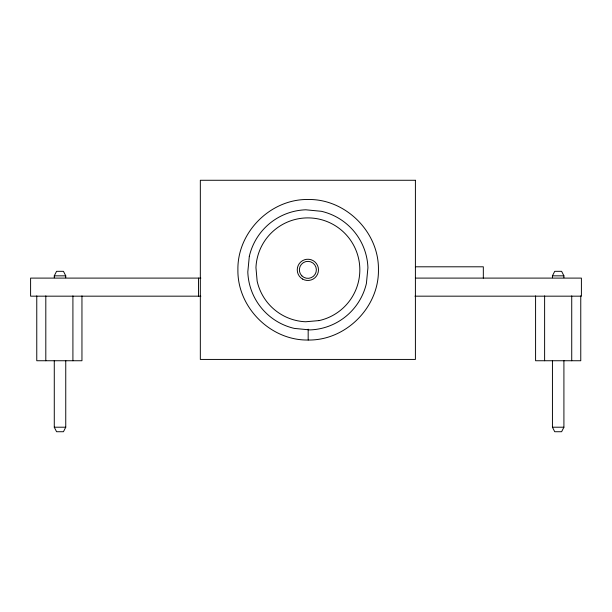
<?xml version="1.0" encoding="UTF-8"?>
<svg xmlns="http://www.w3.org/2000/svg" width="612" height="612" viewBox="0 0 612 612"><rect width="100%" height="100%" fill="white"/><g stroke="black" fill="none" stroke-linecap="round" stroke-linejoin="round"><path stroke-width="0.92" d="M54.277 277.741L54.277 275.836L56.572 271.323L63.457 271.323L65.752 275.836L65.752 277.741M65.752 360.567L65.752 427.207L63.457 431.728L56.572 431.728L54.277 427.207L54.277 360.567M552.437 277.741L552.437 275.836L554.732 271.323L561.617 271.323L563.912 275.836L563.912 277.741M563.912 360.567L563.912 427.207L561.617 431.728L554.732 431.728L552.437 427.207L552.437 360.567M308.173 340.027C345.742 340.677 379.088 307.331 378.438 269.762C379.088 232.185 345.742 198.839 308.173 199.489C270.596 198.839 237.249 232.185 237.9 269.762C237.249 307.331 270.596 340.677 308.173 340.027L308.173 329.187M415.586 266.801L483.327 266.801L483.327 278.1M54.277 275.836L65.752 275.836M552.437 275.836L563.912 275.836M200.858 278.1L30.6 278.1L30.6 296.17L200.858 296.17M415.449 278.1L581.4 278.1L581.4 296.17L414.967 296.17M54.277 427.207L65.752 427.207M552.437 427.207L563.912 427.207M580.765 295.902L580.765 360.743L535.584 360.743L535.584 295.902M571.73 295.902L571.73 360.743M544.619 295.902L544.619 360.743M198.464 278.1L198.464 296.17M81.954 295.902L81.954 360.743L36.766 360.743L36.766 295.902M72.912 295.902L72.912 360.743M45.808 295.902L45.808 360.743M249.313 256.329L247.806 271.942A60.098 60.098 0 0 0 294.341 328.407L309.955 329.914A60.098 60.098 0 0 0 366.42 283.379L367.927 267.765A60.098 60.098 0 0 0 321.392 211.301L305.778 209.794A60.098 60.098 0 0 0 249.313 256.329M319.127 320.581L305.618 321.767A51.959 51.959 0 0 1 257.139 281.115L255.954 267.605A51.959 51.959 0 0 1 305.587 217.941A51.959 51.959 0 0 1 359.382 263.053A51.959 51.959 0 0 1 319.127 320.581M415.403 180.272L200.331 180.272L200.331 359.428L415.403 359.428L415.403 180.272M302.558 279.049A10.618 10.618 0 0 0 318.485 269.854A10.618 10.618 0 0 0 302.558 260.658A10.618 10.618 0 0 0 302.558 279.049M301.861 275.859A8.492 8.492 0 0 0 316.075 272.049A8.492 8.492 0 0 0 305.671 261.645A8.492 8.492 0 0 0 301.861 275.859"/></g></svg>
